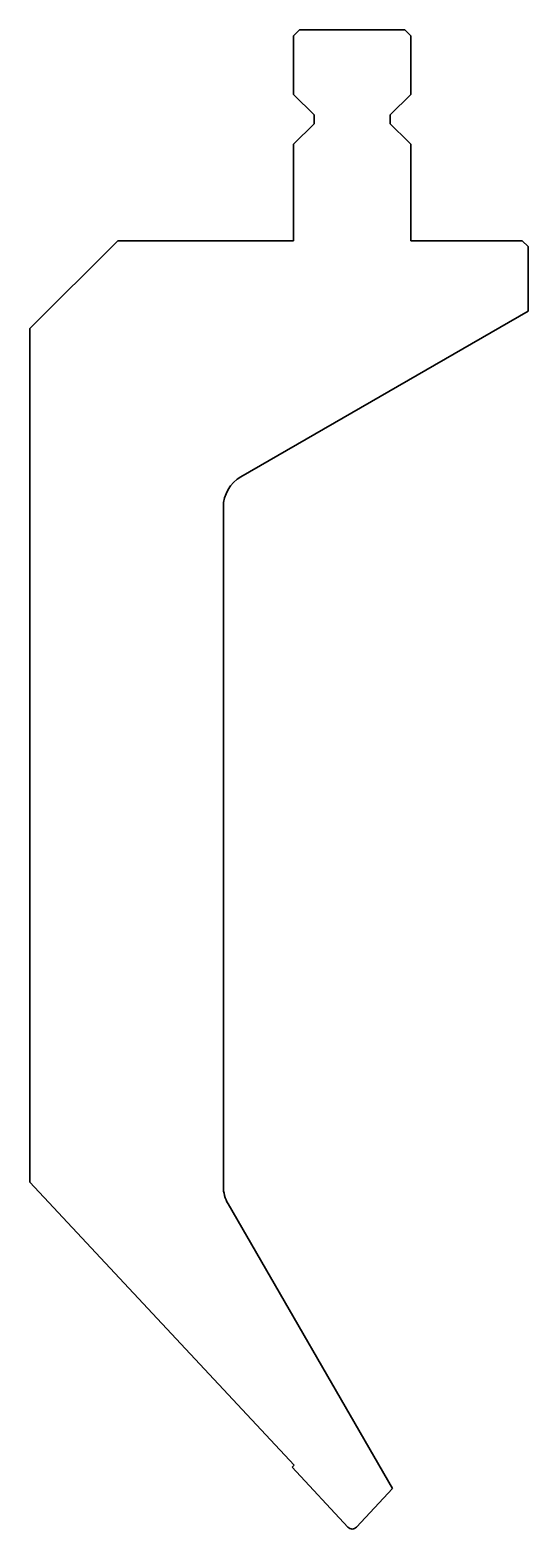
# Model space of a CAD drawing. Header units: millimetres. Extents: x -55 to 30, y 0 to 256.
import ezdxf

# ---------------------------------------------------------------- set-up
doc = ezdxf.new("R2010")
doc.units = ezdxf.units.MM
doc.header["$LTSCALE"] = 5
doc.set_wipeout_variables(frame=1)
doc.layers.add('2', color=7, linetype='Continuous', lineweight=18)
doc.layers.add('Layer7', color=30, linetype='Continuous', lineweight=18, true_color=0xff8000)

msp = doc.modelspace()

# ---------------------------------------------------------------- linework, layer by layer
at = {"layer": '2', "color": 7, "linetype": 'Continuous', "lineweight": 35}
for p, q in [((-9, 256), (-10, 255)), ((-10, 255), (-10, 245)), ((9, 256), (-9, 256)), ((10, 255), (9, 256)), ((10, 245), (10, 255)), ((-10, 245), (-6.5, 241.5)), ((-6.5, 241.5), (-6.5, 240)), ((-6.5, 240), (-10, 236.5)), ((-10, 236.5), (-10, 220)), ((-40, 220), (-55, 205)), ((-10, 220), (-40, 220)), ((29, 220), (10, 220)), ((30, 219), (29, 220)), ((30, 208), (30, 219)), ((-19, 179.71), (30, 208)), ((-55, 205), (-55, 59.25)), ((-22, 58.51), (-22, 174.51)), ((-55, 59.25), (-9.91, 10.9)), ((6.87, 6.9), (-21.2, 55.51)), ((-9.91, 10.9), (-10.28, 10.56)), ((-10.28, 10.56), (-0.73, 0.32)), ((0.73, 0.32), (6.87, 6.9))]:
    msp.add_line(p, q, dxfattribs=at)
for centre, radius, start, end in [((-16, 174.51), 6, 120, 180), ((-16, 58.51), 6, 180, 210), ((0, 1), 1, 223, 317)]:
    msp.add_arc(centre, radius, start, end, dxfattribs=at)

# ---------------------------------------------------------------- wipeouts: each hides what was drawn before it
at = {"color": 30, "linetype": 'Continuous', "lineweight": 35, "true_color": 0xff8000}
msp.add_wipeout([(-4.95, 235.2), (8.95, 235.2), (8.95, 240.8), (-4.95, 240.8)], dxfattribs=at).dxf.layer = 'Layer7'

# ---------------------------------------------------------------- next in the draw order: wipeouts: each hides what was drawn before it
msp.add_wipeout([(-4.95, 235.2), (8.95, 235.2), (8.95, 240.8), (-4.95, 240.8)], dxfattribs=at).dxf.layer = 'Layer7'

# ---------------------------------------------------------------- next in the draw order: wipeouts: each hides what was drawn before it
msp.add_wipeout([(-4.95, 235.2), (8.95, 235.2), (8.95, 240.8), (-4.95, 240.8)], dxfattribs=at).dxf.layer = 'Layer7'

# ---------------------------------------------------------------- next in the draw order: linework, layer by layer
at = {"layer": '2', "color": 7, "linetype": 'Continuous', "lineweight": 35}
for p, q in [((6.5, 241.5), (10, 245)), ((6.5, 240), (6.5, 241.5)), ((10, 236.5), (6.5, 240)), ((10, 220), (10, 236.5))]:
    msp.add_line(p, q, dxfattribs=at)

doc.saveas('drawing.dxf')
